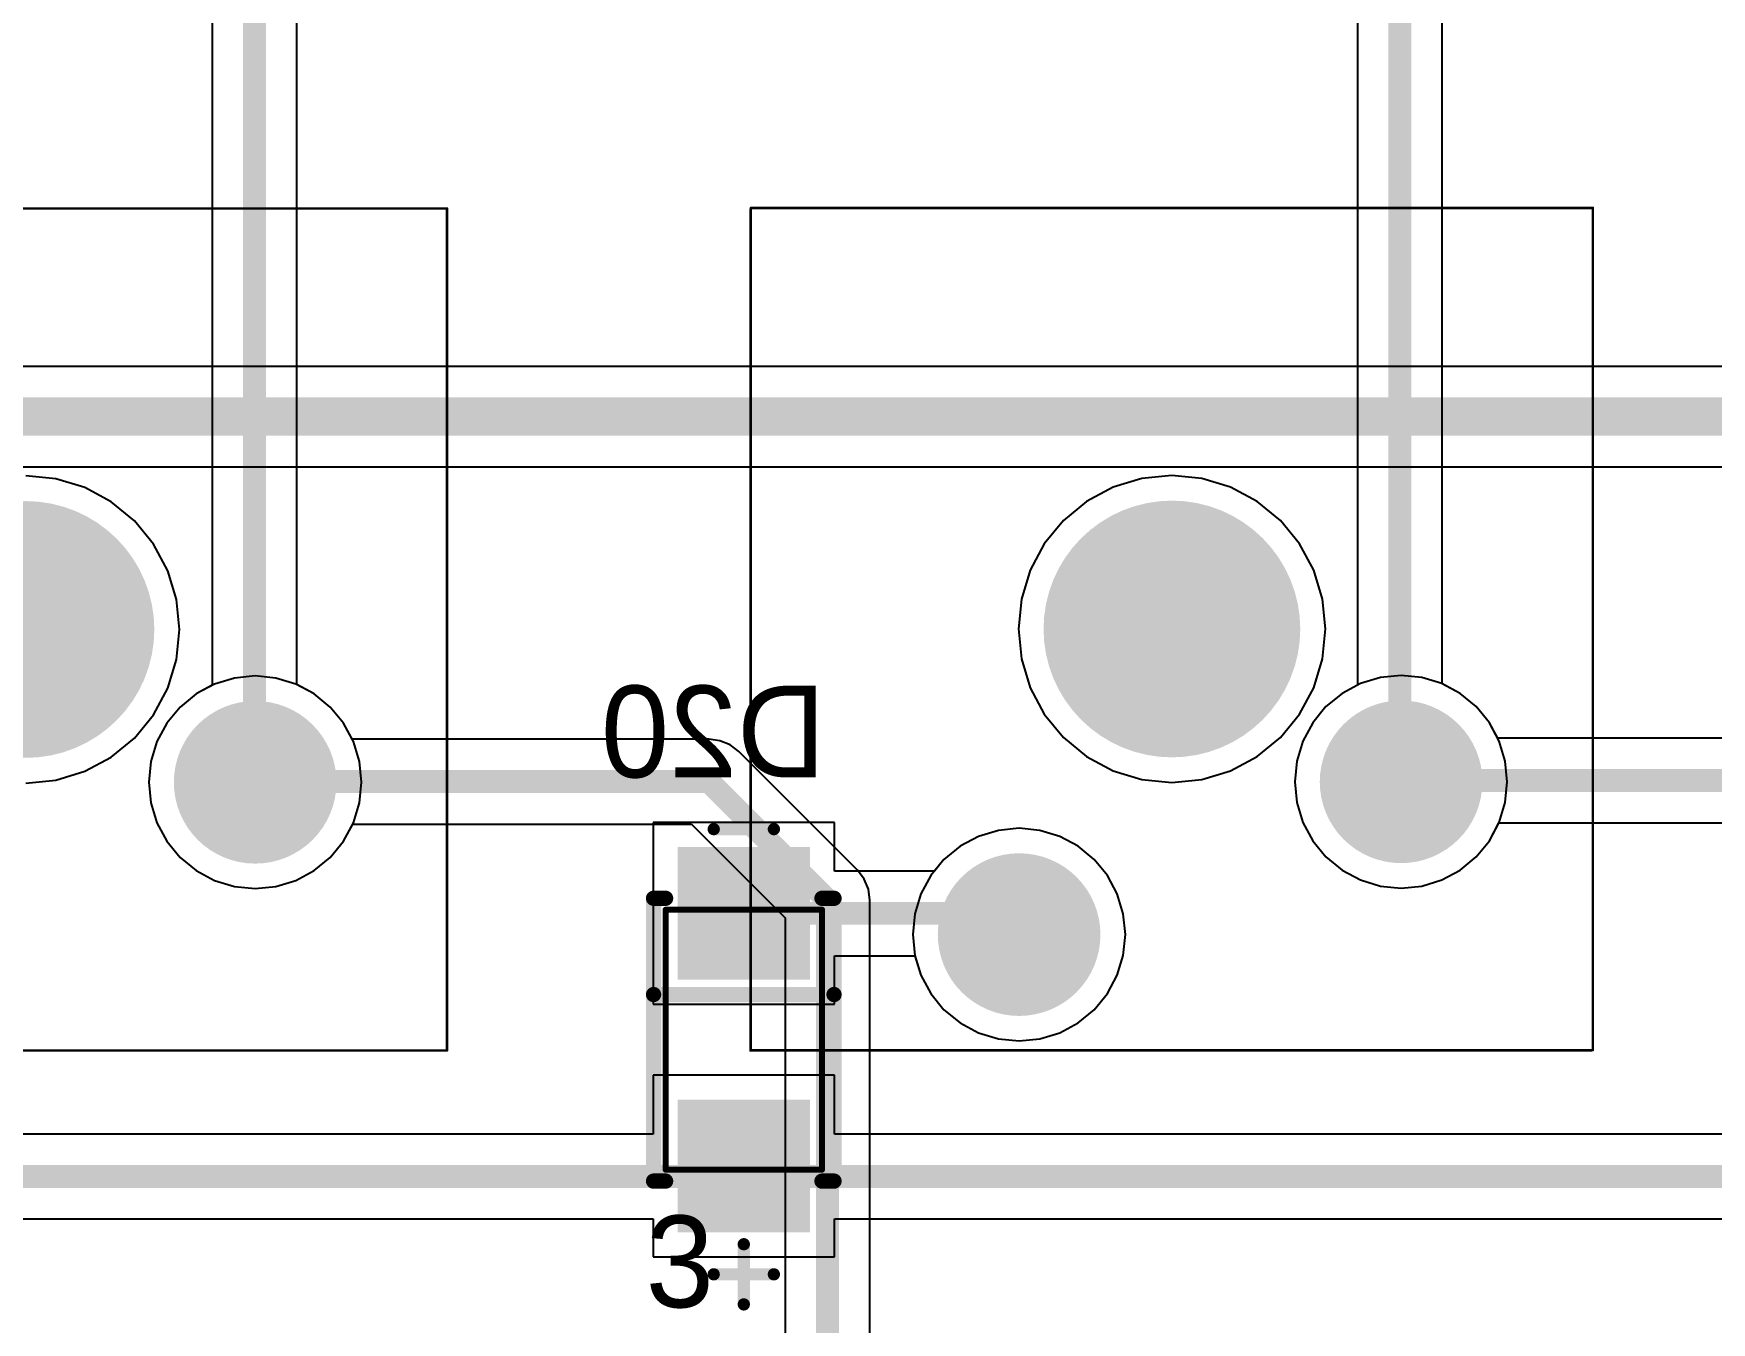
# Model space of a CAD drawing. Header units: millimetres. Extents: x 25 to 374, y 23 to 150.
# Drawn here: x 73.26 to 101.16, y 99.7 to 121.12 of the extents above; entities that cross this region are included whole.
import ezdxf

# ---------------------------------------------------------------- set-up
doc = ezdxf.new("R2010")
doc.units = ezdxf.units.MM
for name, color, linetype in [('BottomLayer', 5, 'Continuous'), ('BottomOverlay', 54, 'Continuous'), ('BottomPaste', 16, 'Continuous'), ('BottomSolder', 6, 'Continuous'), ('Mechanical1', 6, 'Continuous'), ('Mechanical13', 56, 'Continuous'), ('Mechanical15', 56, 'Continuous'), ('MultiLayer', 9, 'Continuous'), ('PadHoleLayer', 156, 'Continuous'), ('TopLayer', 1, 'Continuous'), ('TopOverlay', 2, 'Continuous'), ('TopSolder', 216, 'Continuous')]:
    doc.layers.add(name, color=color, linetype=linetype)

# ---------------------------------------------------------------- blocks, each defined once
blk = doc.blocks.new('SMA_DO_214AC__S1_B_48')
at = {"layer": 'BottomLayer'}
for points in [[(-1.1, -1), (-1.1, 1), (-3.1, -1), (-3.1, 1)], [(3.1, -1), (3.1, 1), (1.1, -1), (1.1, 1)]]:
    blk.add_solid(points, dxfattribs=at)
at = {"layer": 'BottomOverlay', "const_width": 0.254}
for points in [[(-2.35, 1.3), (-2.35, 1.5)], [(2.35, 1.5), (-2.35, 1.5)], [(-0.75, -1.5), (-0.75, 1.5)], [(2.35, 1.3), (2.35, 1.5)], [(-2.35, -1.5), (-2.35, -1.3)], [(2.35, -1.5), (-2.35, -1.5)], [(2.35, -1.5), (2.35, -1.3)]]:
    blk.add_lwpolyline(points, dxfattribs=at)
at = {"layer": 'BottomOverlay', "const_width": 0.127}
for points in [[(-2.414, 1.5, 1), (-2.287, 1.5, 1)], [(-2.414, 1.5, 1), (-2.287, 1.5, 1)], [(-2.414, 1.3, 1), (-2.287, 1.3, 1)], [(-0.814, 1.5, 1), (-0.687, 1.5, 1)], [(2.287, 1.5, 1), (2.414, 1.5, 1)], [(2.287, 1.5, 1), (2.414, 1.5, 1)], [(2.287, 1.3, 1), (2.414, 1.3, 1)], [(-2.414, -1.3, 1), (-2.287, -1.3, 1)], [(-2.414, -1.5, 1), (-2.287, -1.5, 1)], [(-2.414, -1.5, 1), (-2.287, -1.5, 1)], [(-0.814, -1.5, 1), (-0.687, -1.5, 1)], [(2.287, -1.3, 1), (2.414, -1.3, 1)], [(2.287, -1.5, 1), (2.414, -1.5, 1)], [(2.287, -1.5, 1), (2.414, -1.5, 1)]]:
    blk.add_lwpolyline(points, format="xyb", close=True, dxfattribs=at)
at = {"layer": 'BottomPaste'}
for points in [[(-1.1, -1), (-1.1, 1), (-3.1, -1), (-3.1, 1)], [(3.1, -1), (3.1, 1), (1.1, -1), (1.1, 1)]]:
    blk.add_solid(points, dxfattribs=at)
at = {"layer": 'BottomSolder'}
for points in [[(-0.998, -1.102), (-0.998, 1.102), (-3.202, -1.102), (-3.202, 1.102)], [(3.202, -1.102), (3.202, 1.102), (0.998, -1.102), (0.998, 1.102)]]:
    blk.add_solid(points, dxfattribs=at)
at = {"layer": 'Mechanical13', "const_width": 0.1}
for points in [[(2.16, 1.3), (-2.16, 1.3)], [(-2.16, -1.3), (-2.16, 1.3)], [(2.16, -1.3), (2.16, 1.3)], [(2.16, -1.3), (-2.16, -1.3)]]:
    blk.add_lwpolyline(points, dxfattribs=at)
at = {"layer": 'Mechanical13', "const_width": 0.05}
for points in [[(-2.185, 1.3, 1), (-2.135, 1.3, 1)], [(-2.185, 1.3, 1), (-2.135, 1.3, 1)], [(2.135, 1.3, 1), (2.185, 1.3, 1)], [(2.135, 1.3, 1), (2.185, 1.3, 1)], [(-2.185, -1.3, 1), (-2.135, -1.3, 1)], [(-2.185, -1.3, 1), (-2.135, -1.3, 1)], [(2.135, -1.3, 1), (2.185, -1.3, 1)], [(2.135, -1.3, 1), (2.185, -1.3, 1)]]:
    blk.add_lwpolyline(points, format="xyb", close=True, dxfattribs=at)
at = {"layer": 'Mechanical15', "const_width": 0.203}
for points in [[(-3.5, -0.5), (-3.5, 0.5)], [(3.9, -0.5), (3.9, 0.5)], [(4.4, 0), (3.4, 0)]]:
    blk.add_lwpolyline(points, dxfattribs=at)
at = {"layer": 'Mechanical15', "const_width": 0.102}
for points in [[(-3.551, 0.5, 1), (-3.449, 0.5, 1)], [(3.849, 0.5, 1), (3.951, 0.5, 1)], [(3.349, 0, 1), (3.451, 0, 1)], [(4.349, 0, 1), (4.451, 0, 1)], [(-3.551, -0.5, 1), (-3.449, -0.5, 1)], [(3.849, -0.5, 1), (3.951, -0.5, 1)]]:
    blk.add_lwpolyline(points, format="xyb", close=True, dxfattribs=at)
blk = doc.blocks.new('MX_SW_3_139')
at = {"layer": 'BottomLayer'}
for points, const_width in [([(-1.016, 0, 1), (1.016, 0, 1)], 2.032), ([(3.185, -2.54, 1), (4.435, -2.54, 1)], 1.25), ([(-3.165, -5.08, 1), (-1.915, -5.08, 1)], 1.25)]:
    blk.add_lwpolyline(points, format="xyb", close=True, dxfattribs=dict(at, const_width=const_width))
at = {"layer": 'BottomSolder'}
for points, const_width in [([(-1.067, 0, 1), (1.067, 0, 1)], 2.134), ([(3.134, -2.54, 1), (4.486, -2.54, 1)], 1.352), ([(-3.216, -5.08, 1), (-1.864, -5.08, 1)], 1.352)]:
    blk.add_lwpolyline(points, format="xyb", close=True, dxfattribs=dict(at, const_width=const_width))
at = {"layer": 'Mechanical1', "const_width": 0.0381}
for points in [[(-7, -7), (-7, 7)], [(-7, 7), (7, 7)], [(7, -7), (7, 7)], [(-7, -7), (7, -7)]]:
    blk.add_lwpolyline(points, dxfattribs=at)
at = {"layer": 'Mechanical1', "const_width": 0.0191}
for points in [[(-7.01, 7, 1), (-6.99, 7, 1)], [(-7.01, 7, 1), (-6.99, 7, 1)], [(6.99, 7, 1), (7.01, 7, 1)], [(6.99, 7, 1), (7.01, 7, 1)], [(-7.01, -7, 1), (-6.99, -7, 1)], [(-7.01, -7, 1), (-6.99, -7, 1)], [(6.99, -7, 1), (7.01, -7, 1)], [(6.99, -7, 1), (7.01, -7, 1)]]:
    blk.add_lwpolyline(points, format="xyb", close=True, dxfattribs=at)
at = {"layer": 'MultiLayer'}
for points, const_width in [([(-1.016, 0, 1), (1.016, 0, 1)], 2.032), ([(3.185, -2.54, 1), (4.435, -2.54, 1)], 1.25), ([(-3.165, -5.08, 1), (-1.915, -5.08, 1)], 1.25)]:
    blk.add_lwpolyline(points, format="xyb", close=True, dxfattribs=dict(at, const_width=const_width))
at = {"layer": 'PadHoleLayer'}
for points, const_width in [([(-1.016, 0, 1), (1.016, 0, 1)], 2.032), ([(3.435, -2.54, 1), (4.185, -2.54, 1)], 0.75), ([(-2.915, -5.08, 1), (-2.165, -5.08, 1)], 0.75)]:
    blk.add_lwpolyline(points, format="xyb", close=True, dxfattribs=dict(at, const_width=const_width))
at = {"layer": 'TopLayer'}
for points, const_width in [([(-1.016, 0, 1), (1.016, 0, 1)], 2.032), ([(3.185, -2.54, 1), (4.435, -2.54, 1)], 1.25), ([(-3.165, -5.08, 1), (-1.915, -5.08, 1)], 1.25)]:
    blk.add_lwpolyline(points, format="xyb", close=True, dxfattribs=dict(at, const_width=const_width))
at = {"layer": 'TopSolder'}
for points, const_width in [([(-1.067, 0, 1), (1.067, 0, 1)], 2.134), ([(3.134, -2.54, 1), (4.486, -2.54, 1)], 1.352), ([(-3.216, -5.08, 1), (-1.864, -5.08, 1)], 1.352)]:
    blk.add_lwpolyline(points, format="xyb", close=True, dxfattribs=dict(at, const_width=const_width))
blk = doc.blocks.new('MX_SW_3_140')
at = {"layer": 'BottomLayer'}
for points, const_width in [([(-1.016, 0, 1), (1.016, 0, 1)], 2.032), ([(3.185, -2.54, 1), (4.435, -2.54, 1)], 1.25), ([(-3.165, -5.08, 1), (-1.915, -5.08, 1)], 1.25)]:
    blk.add_lwpolyline(points, format="xyb", close=True, dxfattribs=dict(at, const_width=const_width))
at = {"layer": 'BottomSolder'}
for points, const_width in [([(-1.067, 0, 1), (1.067, 0, 1)], 2.134), ([(3.134, -2.54, 1), (4.486, -2.54, 1)], 1.352), ([(-3.216, -5.08, 1), (-1.864, -5.08, 1)], 1.352)]:
    blk.add_lwpolyline(points, format="xyb", close=True, dxfattribs=dict(at, const_width=const_width))
at = {"layer": 'Mechanical1', "const_width": 0.0381}
for points in [[(-7, -7), (-7, 7)], [(-7, 7), (7, 7)], [(7, -7), (7, 7)], [(-7, -7), (7, -7)]]:
    blk.add_lwpolyline(points, dxfattribs=at)
at = {"layer": 'Mechanical1', "const_width": 0.0191}
for points in [[(-7.01, 7, 1), (-6.99, 7, 1)], [(-7.01, 7, 1), (-6.99, 7, 1)], [(6.99, 7, 1), (7.01, 7, 1)], [(6.99, 7, 1), (7.01, 7, 1)], [(-7.01, -7, 1), (-6.99, -7, 1)], [(-7.01, -7, 1), (-6.99, -7, 1)], [(6.99, -7, 1), (7.01, -7, 1)], [(6.99, -7, 1), (7.01, -7, 1)]]:
    blk.add_lwpolyline(points, format="xyb", close=True, dxfattribs=at)
at = {"layer": 'MultiLayer'}
for points, const_width in [([(-1.016, 0, 1), (1.016, 0, 1)], 2.032), ([(3.185, -2.54, 1), (4.435, -2.54, 1)], 1.25), ([(-3.165, -5.08, 1), (-1.915, -5.08, 1)], 1.25)]:
    blk.add_lwpolyline(points, format="xyb", close=True, dxfattribs=dict(at, const_width=const_width))
at = {"layer": 'PadHoleLayer'}
for points, const_width in [([(-1.016, 0, 1), (1.016, 0, 1)], 2.032), ([(3.435, -2.54, 1), (4.185, -2.54, 1)], 0.75), ([(-2.915, -5.08, 1), (-2.165, -5.08, 1)], 0.75)]:
    blk.add_lwpolyline(points, format="xyb", close=True, dxfattribs=dict(at, const_width=const_width))
at = {"layer": 'TopLayer'}
for points, const_width in [([(-1.016, 0, 1), (1.016, 0, 1)], 2.032), ([(3.185, -2.54, 1), (4.435, -2.54, 1)], 1.25), ([(-3.165, -5.08, 1), (-1.915, -5.08, 1)], 1.25)]:
    blk.add_lwpolyline(points, format="xyb", close=True, dxfattribs=dict(at, const_width=const_width))
at = {"layer": 'TopSolder'}
for points, const_width in [([(-1.067, 0, 1), (1.067, 0, 1)], 2.134), ([(3.134, -2.54, 1), (4.486, -2.54, 1)], 1.352), ([(-3.216, -5.08, 1), (-1.864, -5.08, 1)], 1.352)]:
    blk.add_lwpolyline(points, format="xyb", close=True, dxfattribs=dict(at, const_width=const_width))

msp = doc.modelspace()

# ---------------------------------------------------------------- linework, layer by layer
at = {"layer": 'BottomLayer'}
for p, q in [((310.274, 115.587), (68.807, 115.587)), ((68.462, 113.922), (310.274, 113.922)), ((73.635, 113.72), (73.137, 113.769)), ((74.113, 113.574), (73.635, 113.72)), ((74.555, 113.339), (74.113, 113.574)), ((91.21, 113.582), (90.769, 113.346)), ((91.689, 113.727), (91.21, 113.582)), ((92.187, 113.776), (91.689, 113.727)), ((92.685, 113.727), (92.187, 113.776)), ((93.163, 113.582), (92.685, 113.727)), ((93.605, 113.346), (93.163, 113.582)), ((74.942, 113.021), (74.555, 113.339)), ((90.769, 113.346), (90.382, 113.029)), ((93.992, 113.029), (93.605, 113.346)), ((75.259, 112.634), (74.942, 113.021)), ((90.382, 113.029), (90.065, 112.642)), ((94.309, 112.642), (93.992, 113.029)), ((75.495, 112.193), (75.259, 112.634)), ((90.065, 112.642), (89.829, 112.201)), ((94.545, 112.201), (94.309, 112.642)), ((75.64, 111.714), (75.495, 112.193)), ((89.829, 112.201), (89.684, 111.722)), ((94.69, 111.722), (94.545, 112.201)), ((75.689, 111.216), (75.64, 111.714)), ((89.684, 111.722), (89.634, 111.224)), ((94.739, 111.224), (94.69, 111.722)), ((75.64, 110.719), (75.689, 111.216)), ((89.634, 111.224), (89.684, 110.726)), ((94.69, 110.726), (94.739, 111.224)), ((75.495, 110.24), (75.64, 110.719)), ((89.684, 110.726), (89.829, 110.247)), ((94.545, 110.247), (94.69, 110.726)), ((75.259, 109.798), (75.495, 110.24)), ((76.271, 110.308), (75.965, 110.145)), ((76.602, 110.409), (76.271, 110.308)), ((76.947, 110.443), (76.602, 110.409)), ((77.291, 110.409), (76.947, 110.443)), ((77.623, 110.308), (77.291, 110.409)), ((77.928, 110.145), (77.623, 110.308)), ((89.829, 110.247), (90.065, 109.806)), ((94.309, 109.806), (94.545, 110.247)), ((95.321, 110.316), (95.015, 110.153)), ((95.652, 110.417), (95.321, 110.316)), ((95.997, 110.451), (95.652, 110.417)), ((96.341, 110.417), (95.997, 110.451)), ((96.673, 110.316), (96.341, 110.417)), ((96.978, 110.153), (96.673, 110.316)), ((75.698, 109.926), (75.478, 109.658)), ((75.965, 110.145), (75.698, 109.926)), ((78.196, 109.926), (77.928, 110.145)), ((78.416, 109.658), (78.196, 109.926)), ((94.748, 109.933), (94.528, 109.665)), ((95.015, 110.153), (94.748, 109.933)), ((97.246, 109.933), (96.978, 110.153)), ((97.466, 109.665), (97.246, 109.933)), ((74.942, 109.412), (75.259, 109.798)), ((75.478, 109.658), (75.315, 109.352)), ((78.579, 109.352), (78.416, 109.658)), ((90.065, 109.806), (90.382, 109.419)), ((93.992, 109.419), (94.309, 109.806)), ((94.528, 109.665), (94.365, 109.36)), ((97.629, 109.36), (97.466, 109.665)), ((74.555, 109.094), (74.942, 109.412)), ((75.315, 109.352), (75.214, 109.021)), ((78.679, 109.021), (78.579, 109.352)), ((90.382, 109.419), (90.769, 109.102)), ((93.605, 109.102), (93.992, 109.419)), ((94.365, 109.36), (94.264, 109.029)), ((97.729, 109.029), (97.629, 109.36)), ((74.113, 108.858), (74.555, 109.094)), ((90.769, 109.102), (91.21, 108.866)), ((93.163, 108.866), (93.605, 109.102)), ((73.635, 108.713), (74.113, 108.858)), ((75.214, 109.021), (75.18, 108.676)), ((78.713, 108.676), (78.679, 109.021)), ((91.21, 108.866), (91.689, 108.721)), ((92.685, 108.721), (93.163, 108.866)), ((94.264, 109.029), (94.23, 108.684)), ((97.763, 108.684), (97.729, 109.029)), ((73.137, 108.664), (73.635, 108.713)), ((75.18, 108.676), (75.214, 108.332)), ((78.679, 108.332), (78.713, 108.676)), ((91.689, 108.721), (92.187, 108.672)), ((92.187, 108.672), (92.685, 108.721)), ((94.23, 108.684), (94.264, 108.339)), ((97.729, 108.339), (97.763, 108.684)), ((75.214, 108.332), (75.315, 108)), ((78.579, 108), (78.679, 108.332)), ((94.264, 108.339), (94.365, 108.008)), ((97.629, 108.008), (97.729, 108.339)), ((75.315, 108), (75.478, 107.695)), ((78.416, 107.695), (78.579, 108)), ((86.578, 108.005), (83.562, 108.005)), ((83.562, 108.005), (83.562, 104.989)), ((86.578, 107.201), (86.578, 108.005)), ((94.365, 108.008), (94.528, 107.703)), ((97.466, 107.703), (97.629, 108.008)), ((75.478, 107.695), (75.698, 107.427)), ((78.196, 107.427), (78.416, 107.695)), ((88.971, 107.776), (88.665, 107.613)), ((89.302, 107.877), (88.971, 107.776)), ((89.647, 107.911), (89.302, 107.877)), ((89.991, 107.877), (89.647, 107.911)), ((90.323, 107.776), (89.991, 107.877)), ((90.628, 107.613), (90.323, 107.776)), ((94.528, 107.703), (94.748, 107.435)), ((97.246, 107.435), (97.466, 107.703)), ((75.698, 107.427), (75.965, 107.208)), ((77.928, 107.208), (78.196, 107.427)), ((88.398, 107.393), (88.24, 107.201)), ((88.665, 107.613), (88.398, 107.393)), ((90.896, 107.393), (90.628, 107.613)), ((91.116, 107.125), (90.896, 107.393)), ((94.748, 107.435), (95.015, 107.215)), ((96.978, 107.215), (97.246, 107.435)), ((75.965, 107.208), (76.271, 107.044)), ((77.623, 107.044), (77.928, 107.208)), ((88.24, 107.201), (86.578, 107.201)), ((91.279, 106.82), (91.116, 107.125)), ((95.015, 107.215), (95.321, 107.052)), ((96.673, 107.052), (96.978, 107.215)), ((76.271, 107.044), (76.602, 106.944)), ((76.602, 106.944), (76.947, 106.91)), ((76.947, 106.91), (77.291, 106.944)), ((77.291, 106.944), (77.623, 107.044)), ((95.321, 107.052), (95.652, 106.951)), ((95.652, 106.951), (95.997, 106.918)), ((95.997, 106.918), (96.341, 106.951)), ((96.341, 106.951), (96.673, 107.052)), ((91.379, 106.489), (91.279, 106.82)), ((91.413, 106.144), (91.379, 106.489)), ((91.379, 105.799), (91.413, 106.144)), ((86.578, 104.989), (86.578, 105.792)), ((86.578, 105.792), (87.916, 105.792)), ((87.916, 105.792), (88.015, 105.468)), ((91.279, 105.468), (91.379, 105.799)), ((88.015, 105.468), (88.178, 105.163)), ((91.116, 105.163), (91.279, 105.468)), ((88.178, 105.163), (88.398, 104.895)), ((90.896, 104.895), (91.116, 105.163)), ((83.562, 104.989), (86.578, 104.989)), ((88.398, 104.895), (88.665, 104.675)), ((90.628, 104.675), (90.896, 104.895)), ((88.665, 104.675), (88.971, 104.512)), ((90.323, 104.512), (90.628, 104.675)), ((88.971, 104.512), (89.302, 104.411)), ((89.302, 104.411), (89.647, 104.378)), ((89.647, 104.378), (89.991, 104.411)), ((89.991, 104.411), (90.323, 104.512)), ((86.578, 103.805), (83.562, 103.805)), ((83.562, 103.805), (83.562, 102.828)), ((86.578, 102.828), (86.578, 103.805)), ((83.562, 102.828), (67.505, 102.828)), ((102.635, 102.828), (86.578, 102.828)), ((67.505, 101.419), (83.562, 101.419)), ((83.562, 101.419), (83.562, 100.789)), ((86.578, 100.789), (86.578, 101.419)), ((86.578, 101.419), (102.635, 101.419)), ((83.562, 100.789), (86.578, 100.789))]:
    msp.add_line(p, q, dxfattribs=at)
for points, const_width in [([(68.462, 114.755), (310.858, 114.755)], 0.635), ([(85.07, 106.497), (89.294, 106.497)], 0.381), ([(47.109, 102.124), (237.653, 102.124)], 0.381)]:
    msp.add_lwpolyline(points, dxfattribs=dict(at, const_width=const_width))
at = {"layer": 'BottomLayer', "const_width": 0.191}
for points in [[(84.974, 106.497, 1), (85.165, 106.497, 1)], [(89.199, 106.497, 1), (89.39, 106.497, 1)]]:
    msp.add_lwpolyline(points, format="xyb", close=True, dxfattribs=at)
at = {"layer": 'Mechanical1', "const_width": 0.0127}
for points in [[(66.12, 118.205), (80.119, 118.205)], [(80.119, 104.206), (80.119, 118.205)], [(85.17, 118.205), (99.169, 118.205)], [(85.17, 104.206), (85.17, 118.205)], [(99.169, 104.206), (99.169, 118.205)], [(66.12, 104.206), (80.119, 104.206)], [(85.17, 104.206), (99.169, 104.206)]]:
    msp.add_lwpolyline(points, dxfattribs=at)
at = {"layer": 'Mechanical1', "const_width": 0.00635}
for points in [[(80.116, 118.205, 1), (80.122, 118.205, 1)], [(80.116, 118.205, 1), (80.122, 118.205, 1)], [(85.167, 118.205, 1), (85.173, 118.205, 1)], [(85.167, 118.205, 1), (85.173, 118.205, 1)], [(99.166, 118.205, 1), (99.172, 118.205, 1)], [(99.166, 118.205, 1), (99.172, 118.205, 1)], [(80.116, 104.206, 1), (80.122, 104.206, 1)], [(80.116, 104.206, 1), (80.122, 104.206, 1)], [(85.167, 104.206, 1), (85.173, 104.206, 1)], [(85.167, 104.206, 1), (85.173, 104.206, 1)], [(99.166, 104.206, 1), (99.172, 104.206, 1)], [(99.166, 104.206, 1), (99.172, 104.206, 1)]]:
    msp.add_lwpolyline(points, format="xyb", close=True, dxfattribs=at)
at = {"layer": 'TopLayer'}
for p, q in [((76.232, 135.622), (76.232, 110.288)), ((77.641, 110.299), (77.641, 135.622)), ((95.272, 135.619), (95.272, 110.29)), ((96.681, 110.312), (96.681, 135.619)), ((73.635, 113.72), (73.137, 113.769)), ((74.113, 113.574), (73.635, 113.72)), ((74.555, 113.339), (74.113, 113.574)), ((91.21, 113.582), (90.769, 113.346)), ((91.689, 113.727), (91.21, 113.582)), ((92.187, 113.776), (91.689, 113.727)), ((92.685, 113.727), (92.187, 113.776)), ((93.163, 113.582), (92.685, 113.727)), ((93.605, 113.346), (93.163, 113.582)), ((74.942, 113.021), (74.555, 113.339)), ((90.769, 113.346), (90.382, 113.029)), ((93.992, 113.029), (93.605, 113.346)), ((75.259, 112.634), (74.942, 113.021)), ((90.382, 113.029), (90.065, 112.642)), ((94.309, 112.642), (93.992, 113.029)), ((75.495, 112.193), (75.259, 112.634)), ((90.065, 112.642), (89.829, 112.201)), ((94.545, 112.201), (94.309, 112.642)), ((75.64, 111.714), (75.495, 112.193)), ((89.829, 112.201), (89.684, 111.722)), ((94.69, 111.722), (94.545, 112.201)), ((75.689, 111.216), (75.64, 111.714)), ((89.684, 111.722), (89.634, 111.224)), ((94.739, 111.224), (94.69, 111.722)), ((75.64, 110.719), (75.689, 111.216)), ((89.634, 111.224), (89.684, 110.726)), ((94.69, 110.726), (94.739, 111.224)), ((75.495, 110.24), (75.64, 110.719)), ((89.684, 110.726), (89.829, 110.247)), ((94.545, 110.247), (94.69, 110.726)), ((75.259, 109.798), (75.495, 110.24)), ((76.232, 110.288), (75.965, 110.145)), ((77.928, 110.145), (77.641, 110.299)), ((89.829, 110.247), (90.065, 109.806)), ((94.309, 109.806), (94.545, 110.247)), ((95.272, 110.29), (95.015, 110.153)), ((96.978, 110.153), (96.681, 110.312)), ((75.698, 109.926), (75.478, 109.658)), ((75.965, 110.145), (75.698, 109.926)), ((78.196, 109.926), (77.928, 110.145)), ((78.416, 109.658), (78.196, 109.926)), ((94.748, 109.933), (94.528, 109.665)), ((95.015, 110.153), (94.748, 109.933)), ((97.246, 109.933), (96.978, 110.153)), ((97.466, 109.665), (97.246, 109.933)), ((74.942, 109.412), (75.259, 109.798)), ((75.478, 109.658), (75.315, 109.352)), ((78.558, 109.391), (78.416, 109.658)), ((90.065, 109.806), (90.382, 109.419)), ((93.992, 109.419), (94.309, 109.806)), ((94.528, 109.665), (94.365, 109.36)), ((97.603, 109.409), (97.466, 109.665)), ((74.555, 109.094), (74.942, 109.412)), ((75.315, 109.352), (75.214, 109.021)), ((84.491, 109.391), (78.558, 109.391)), ((84.673, 109.367), (84.491, 109.391)), ((84.843, 109.297), (84.673, 109.367)), ((90.382, 109.419), (90.769, 109.102)), ((93.605, 109.102), (93.992, 109.419)), ((94.365, 109.36), (94.264, 109.029)), ((102.997, 109.409), (97.603, 109.409)), ((74.113, 108.858), (74.555, 109.094)), ((84.989, 109.185), (84.843, 109.297)), ((86.96, 107.214), (84.989, 109.185)), ((90.769, 109.102), (91.21, 108.866)), ((93.163, 108.866), (93.605, 109.102)), ((73.635, 108.713), (74.113, 108.858)), ((75.214, 109.021), (75.18, 108.676)), ((91.21, 108.866), (91.689, 108.721)), ((92.685, 108.721), (93.163, 108.866)), ((94.264, 109.029), (94.23, 108.684)), ((73.137, 108.664), (73.635, 108.713)), ((75.18, 108.676), (75.214, 108.332)), ((91.689, 108.721), (92.187, 108.672)), ((92.187, 108.672), (92.685, 108.721)), ((94.23, 108.684), (94.264, 108.339)), ((75.214, 108.332), (75.315, 108)), ((94.264, 108.339), (94.365, 108.008)), ((75.315, 108), (75.478, 107.695)), ((78.416, 107.695), (78.569, 107.982)), ((78.569, 107.982), (84.199, 107.982)), ((84.199, 107.982), (85.757, 106.424)), ((94.365, 108.008), (94.528, 107.703)), ((97.466, 107.703), (97.624, 108)), ((97.624, 108), (102.705, 108)), ((75.478, 107.695), (75.698, 107.427)), ((78.196, 107.427), (78.416, 107.695)), ((88.971, 107.776), (88.665, 107.613)), ((89.302, 107.877), (88.971, 107.776)), ((89.647, 107.911), (89.302, 107.877)), ((89.991, 107.877), (89.647, 107.911)), ((90.323, 107.776), (89.991, 107.877)), ((90.628, 107.613), (90.323, 107.776)), ((94.528, 107.703), (94.748, 107.435)), ((97.246, 107.435), (97.466, 107.703)), ((75.698, 107.427), (75.965, 107.208)), ((77.928, 107.208), (78.196, 107.427)), ((88.398, 107.393), (88.178, 107.125)), ((88.665, 107.613), (88.398, 107.393)), ((90.896, 107.393), (90.628, 107.613)), ((91.116, 107.125), (90.896, 107.393)), ((94.748, 107.435), (95.015, 107.215)), ((96.978, 107.215), (97.246, 107.435)), ((75.965, 107.208), (76.271, 107.044)), ((77.623, 107.044), (77.928, 107.208)), ((87.072, 107.068), (86.96, 107.214)), ((88.178, 107.125), (88.015, 106.82)), ((91.279, 106.82), (91.116, 107.125)), ((95.015, 107.215), (95.321, 107.052)), ((96.673, 107.052), (96.978, 107.215)), ((76.271, 107.044), (76.602, 106.944)), ((76.602, 106.944), (76.947, 106.91)), ((76.947, 106.91), (77.291, 106.944)), ((77.291, 106.944), (77.623, 107.044)), ((87.142, 106.898), (87.072, 107.068)), ((87.166, 106.716), (87.142, 106.898)), ((95.321, 107.052), (95.652, 106.951)), ((95.652, 106.951), (95.997, 106.918)), ((95.997, 106.918), (96.341, 106.951)), ((96.341, 106.951), (96.673, 107.052)), ((87.166, 91.241), (87.166, 106.716)), ((88.015, 106.82), (87.914, 106.489)), ((91.379, 106.489), (91.279, 106.82)), ((85.757, 106.424), (85.757, 91.241)), ((87.914, 106.489), (87.88, 106.144)), ((91.413, 106.144), (91.379, 106.489)), ((87.88, 106.144), (87.914, 105.799)), ((91.379, 105.799), (91.413, 106.144)), ((87.914, 105.799), (88.015, 105.468)), ((91.279, 105.468), (91.379, 105.799)), ((88.015, 105.468), (88.178, 105.163)), ((91.116, 105.163), (91.279, 105.468)), ((88.178, 105.163), (88.398, 104.895)), ((90.896, 104.895), (91.116, 105.163)), ((88.398, 104.895), (88.665, 104.675)), ((90.628, 104.675), (90.896, 104.895)), ((88.665, 104.675), (88.971, 104.512)), ((90.323, 104.512), (90.628, 104.675)), ((88.971, 104.512), (89.302, 104.411)), ((89.302, 104.411), (89.647, 104.378)), ((89.647, 104.378), (89.991, 104.411)), ((89.991, 104.411), (90.323, 104.512))]:
    msp.add_line(p, q, dxfattribs=at)
at = {"layer": 'TopLayer', "const_width": 0.381}
for points in [[(76.937, 108.687), (76.937, 137.239)], [(95.976, 108.704), (95.976, 137.236)], [(76.937, 108.687), (84.491, 108.687)], [(84.491, 108.687), (86.462, 106.716)], [(95.976, 108.704), (102.997, 108.704)], [(86.462, 89.624), (86.462, 106.716)]]:
    msp.add_lwpolyline(points, dxfattribs=at)
at = {"layer": 'TopLayer', "const_width": 0.191}
for points in [[(76.841, 108.687, 1), (77.032, 108.687, 1)], [(76.841, 108.687, 1), (77.032, 108.687, 1)], [(84.395, 108.687, 1), (84.586, 108.687, 1)], [(84.395, 108.687, 1), (84.586, 108.687, 1)], [(95.881, 108.704, 1), (96.072, 108.704, 1)], [(95.881, 108.704, 1), (96.072, 108.704, 1)], [(86.366, 106.716, 1), (86.557, 106.716, 1)], [(86.366, 106.716, 1), (86.557, 106.716, 1)]]:
    msp.add_lwpolyline(points, format="xyb", close=True, dxfattribs=at)

# ---------------------------------------------------------------- block references
for name, p in [('MX_SW_3_139', (73.137, 111.216)), ('MX_SW_3_140', (92.187, 111.224))]:
    msp.add_blockref(name, p)
at = {"rotation": 270}
msp.add_blockref('SMA_DO_214AC__S1_B_48', (85.07, 104.397), dxfattribs=at)

# ---------------------------------------------------------------- texts
at = {"layer": 'BottomOverlay', "text_generation_flag": 2}
msp.add_text('D20', height=1.524, dxfattribs=at).set_placement((86.434, 108.758))
at = {"layer": 'TopOverlay'}
msp.add_text('3', height=1.524, dxfattribs=at).set_placement((83.439, 99.949))

doc.saveas('drawing.dxf')
